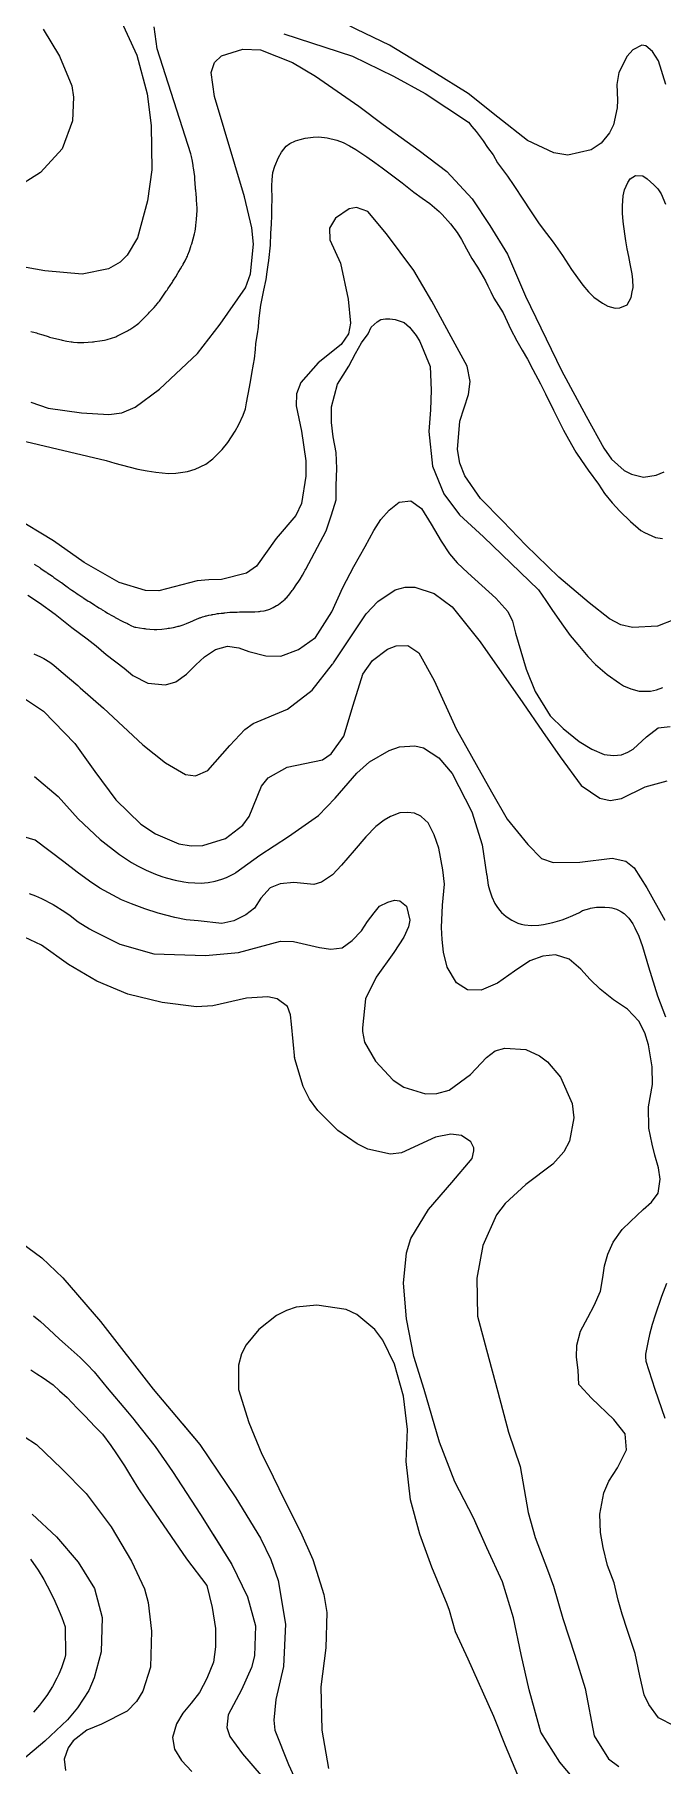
# Model space of a CAD drawing. Header units: metres. Extents: x 548946 to 557077, y 1838800 to 1845419.
# Drawn here: x 555746 to 555987, y 1841174 to 1841838 of the extents above; entities that cross this region are included whole.
import ezdxf

# ---------------------------------------------------------------- set-up
doc = ezdxf.new("R2010")
doc.units = ezdxf.units.M
doc.header["$LTSCALE"] = 28
doc.layers.add('1', color=7, linetype='Continuous', lineweight=13)
doc.layers.add('2', color=7, linetype='Continuous', lineweight=13)

msp = doc.modelspace()

# ---------------------------------------------------------------- linework, layer by layer
at = {"layer": '1'}
for points in [[(555748.96, 1841840.21), (555755.32, 1841829.78), (555759.97, 1841818.44), (555760.67, 1841814.01), (555760.24, 1841805.01), (555756.26, 1841794.27), (555747.93, 1841785.16), (555737.93, 1841778.71)], [(555781.37, 1841724.41), (555781.82, 1841724.67), (555782.27, 1841724.94), (555783.78, 1841725.88), (555785.27, 1841726.97), (555785.7, 1841727.34), (555786.14, 1841727.73), (555787.81, 1841729.36), (555789.45, 1841731.07), (555789.87, 1841731.51), (555790.28, 1841731.94), (555791.64, 1841733.38), (555792.93, 1841734.86), (555793.29, 1841735.32), (555793.66, 1841735.8), (555795, 1841737.69), (555796.26, 1841739.56), (555796.57, 1841740.02), (555796.86, 1841740.46), (555797.79, 1841741.84), (555798.62, 1841743.09), (555798.85, 1841743.45), (555799.08, 1841743.81), (555799.91, 1841745.16), (555800.7, 1841746.47), (555800.9, 1841746.8), (555801.1, 1841747.13), (555801.77, 1841748.2), (555802.43, 1841749.27), (555802.62, 1841749.59), (555802.81, 1841749.93), (555803.52, 1841751.23), (555804.22, 1841752.66), (555804.4, 1841753.07), (555804.58, 1841753.5), (555805.16, 1841755.1), (555805.72, 1841756.8), (555805.88, 1841757.29), (555806.04, 1841757.79), (555806.63, 1841759.65), (555807.15, 1841761.56), (555807.26, 1841762.08), (555807.36, 1841762.61), (555807.62, 1841764.49), (555807.78, 1841766.32), (555807.83, 1841766.8), (555807.87, 1841767.28), (555808.01, 1841768.94), (555808.1, 1841770.53), (555808.1, 1841770.97), (555808.1, 1841771.41), (555808.03, 1841772.99), (555807.91, 1841774.54), (555807.87, 1841774.97), (555807.83, 1841775.38), (555807.7, 1841776.86), (555807.57, 1841778.37), (555807.53, 1841778.81), (555807.5, 1841779.25), (555807.41, 1841780.92), (555807.29, 1841782.64), (555807.24, 1841783.11), (555807.19, 1841783.58), (555806.96, 1841785.27), (555806.71, 1841786.95), (555806.64, 1841787.41), (555806.57, 1841787.88), (555806.33, 1841789.53), (555805.97, 1841791.25), (555805.82, 1841791.75), (555805.65, 1841792.26), (555792.79, 1841832.62), (555791.68, 1841841.03)], [(555841.41, 1841838.41), (555867.82, 1841829.82), (555883.53, 1841822.18), (555895.66, 1841815.5), (555912.29, 1841804.51), (555913.56, 1841802.77), (555915.2, 1841800.87), (555917.9, 1841797.28), (555919.63, 1841794.69), (555921.72, 1841791.94), (555923.44, 1841788.86), (555927.31, 1841783.73), (555929.73, 1841780.1), (555933.38, 1841774.53), (555935.81, 1841770.76), (555939.5, 1841765.4), (555942.27, 1841761.75), (555944.79, 1841758.42), (555948.38, 1841753.26), (555951.86, 1841747.94), (555954.22, 1841744.73)], [(555744.32, 1841697.03), (555750.95, 1841694.72), (555763.69, 1841692.9), (555774.17, 1841692.21), (555779.16, 1841692.9), (555784.31, 1841695.05), (555793.72, 1841702), (555808.27, 1841715.64), (555816.93, 1841726.95), (555826.63, 1841740.91), (555828.55, 1841746.24), (555829.78, 1841757.64), (555829.18, 1841763.85), (555826.35, 1841775.86), (555814.74, 1841814.32), (555813.56, 1841823.49), (555814.74, 1841827.31), (555817.48, 1841829.94), (555825.63, 1841832.51), (555832.44, 1841832.17), (555844.8, 1841827.31), (555853.58, 1841822.18), (555870.2, 1841810.62), (555879.54, 1841803.61), (555893.42, 1841793.58), (555904.04, 1841785.59), (555913.68, 1841775.03), (555920.55, 1841764.84), (555927.25, 1841753.77), (555934.14, 1841737.71), (555948, 1841709.19), (555957.46, 1841691.67), (555964.32, 1841679.36), (555967.16, 1841675.1), (555972.01, 1841670.83), (555974.87, 1841669.32), (555979.46, 1841668.23), (555984.3, 1841668.93), (555987.38, 1841670.27)], [(555829.09, 1841708.02), (555829.76, 1841711.61), (555830.13, 1841713.69), (555830.47, 1841717.17), (555830.67, 1841719.51), (555831.32, 1841723.24), (555831.7, 1841725.81), (555831.78, 1841728), (555832.13, 1841730.21), (555832.61, 1841734.2), (555833.05, 1841736.85), (555833.72, 1841739.95), (555834.6, 1841744.13), (555835, 1841747.06), (555835.36, 1841749.77), (555835.59, 1841751.34), (555836.24, 1841757.32), (555836.44, 1841761.9), (555836.64, 1841765.36), (555836.79, 1841768.61), (555836.81, 1841771.84), (555836.88, 1841774.65), (555836.77, 1841779.97), (555836.89, 1841782.37), (555837.18, 1841785.14), (555837.93, 1841787.55), (555839.33, 1841790.95), (555840.54, 1841793), (555842.37, 1841795.19), (555843.71, 1841796.27), (555845.9, 1841797.32), (555847.66, 1841797.82), (555849.56, 1841798.34), (555852.67, 1841798.66), (555854.9, 1841798.79), (555858.1, 1841798.42), (555861.71, 1841797.61), (555864.22, 1841796.66), (555866.62, 1841795.42), (555869.11, 1841793.98), (555873.26, 1841791.13), (555876.33, 1841788.99), (555879.19, 1841786.89), (555883.76, 1841783.47), (555886.85, 1841781.19), (555891.29, 1841777.61), (555894.52, 1841775.35), (555897.46, 1841773.19), (555901.07, 1841770.13), (555902.25, 1841769.09), (555905.44, 1841765.49), (555907.9, 1841762.08), (555909.63, 1841759.49), (555911.55, 1841755.87), (555913.64, 1841752.13), (555915.74, 1841748.75), (555917.06, 1841746.6), (555918.84, 1841743.6), (555919.72, 1841741.67), (555920.86, 1841739.29), (555922, 1841736.91), (555924.74, 1841732.69), (555925.62, 1841731.26), (555927.16, 1841727.94), (555928.49, 1841725.16), (555930.89, 1841720.55), (555932.88, 1841717.01), (555934.93, 1841713.55), (555936.96, 1841709.6), (555939.98, 1841704.01), (555941.92, 1841700.26), (555944.88, 1841693.97), (555946.73, 1841690.41), (555948.73, 1841686.24), (555950.64, 1841682.76), (555953.5, 1841677.79), (555955.65, 1841674.62), (555958.23, 1841670.87), (555962.19, 1841665.55), (555964.53, 1841661.98), (555967.5, 1841658.43), (555970.36, 1841655.21), (555974.45, 1841651.16), (555978.44, 1841647.8), (555979.89, 1841646.93), (555984.05, 1841645.07), (555986.84, 1841644.64)], [(555954.22, 1841744.73), (555956.26, 1841741.9), (555958.4, 1841739.36), (555960.49, 1841737.24), (555963.72, 1841734.98), (555965.83, 1841733.84), (555968.65, 1841733.14), (555970.46, 1841733.22), (555973.2, 1841734.34), (555974.75, 1841737.13), (555975.18, 1841739.29), (555975.52, 1841741.01), (555975.44, 1841743.95), (555975.14, 1841746.3), (555974.38, 1841750.13), (555973.82, 1841752.94), (555973.24, 1841755.88), (555972.72, 1841758.9), (555972.38, 1841761.66), (555971.65, 1841766.34), (555971.39, 1841769.54), (555971.38, 1841772.41), (555971.68, 1841776.17), (555972.23, 1841778.48), (555973.42, 1841781.3), (555974.43, 1841782.76), (555976.39, 1841783.98), (555979.28, 1841783.85), (555980.89, 1841782.72), (555983.49, 1841780.45), (555985.02, 1841778.89), (555986.31, 1841777.02), (555987.93, 1841773.01)], [(555910.94, 1841668.75), (555909.02, 1841673.59), (555908.04, 1841678.84), (555909.02, 1841689.65), (555912.3, 1841699.93), (555912.99, 1841704.93), (555911.78, 1841710.76), (555905.68, 1841722.09), (555898.22, 1841735.79), (555891.3, 1841747.55), (555880.79, 1841761.58), (555873.71, 1841770.13), (555869.33, 1841771.77), (555866.5, 1841771.24), (555861.26, 1841767.65), (555859, 1841763.73), (555859.11, 1841759.3), (555863.11, 1841750.33), (555866.14, 1841736.51), (555867.02, 1841727.3), (555866.23, 1841723.18), (555863.4, 1841719.11), (555854.56, 1841712.1), (555847.91, 1841704.53), (555846.3, 1841700.16), (555846.19, 1841695.54), (555848.23, 1841685.92), (555849.82, 1841674.43), (555849.82, 1841668.61), (555848.14, 1841658.15), (555845.97, 1841653.5), (555838.43, 1841644.72), (555830.88, 1841634.02), (555827.13, 1841631.41), (555817.46, 1841628.89), (555812.59, 1841628.86), (555808.19, 1841628.45), (555793.47, 1841624.6), (555788.31, 1841624.73), (555778.14, 1841627.84), (555764.7, 1841635.48), (555753.04, 1841643.78), (555737.81, 1841652.97)], [(555744.26, 1841724.17), (555745.94, 1841723.69), (555746.44, 1841723.55), (555746.95, 1841723.39), (555748.92, 1841722.78), (555750.91, 1841722.16), (555751.43, 1841722.01), (555751.95, 1841721.87), (555753.71, 1841721.4), (555755.41, 1841721.01), (555755.88, 1841720.9), (555756.35, 1841720.8), (555758.04, 1841720.44), (555759.71, 1841720.16), (555760.17, 1841720.1), (555760.62, 1841720.04), (555762.21, 1841719.92), (555763.78, 1841719.88), (555764.22, 1841719.88), (555764.66, 1841719.9), (555766.25, 1841719.99), (555767.91, 1841720.15), (555768.39, 1841720.2), (555768.88, 1841720.26), (555770.72, 1841720.53), (555772.57, 1841720.86), (555773.06, 1841720.97), (555773.54, 1841721.08), (555775.2, 1841721.54), (555776.85, 1841722.14), (555777.33, 1841722.34), (555777.81, 1841722.55), (555779.6, 1841723.44), (555781.37, 1841724.41)], [(555725.93, 1841685.75), (555773.22, 1841674.64), (555776.51, 1841673.58), (555781.88, 1841672.15), (555785.35, 1841671.32), (555788.94, 1841670.65), (555792.24, 1841670.08), (555797.14, 1841669.64), (555799.99, 1841669.79), (555804.47, 1841670.42), (555807.38, 1841671.28), (555811.41, 1841673.25), (555814.19, 1841675.21), (555817.73, 1841678.82), (555819.93, 1841681.48), (555822.68, 1841685.82), (555824.18, 1841688.39), (555825.76, 1841692.03), (555826.65, 1841694.45), (555827.14, 1841696.69), (555828.27, 1841702.79), (555828.69, 1841705.58), (555829.09, 1841708.02)], [(555991.43, 1841613.6), (555984.86, 1841611.06), (555975.33, 1841610.48), (555970.73, 1841611.59), (555966.4, 1841613.8), (555958.63, 1841619.97), (555946.93, 1841629.84), (555934.33, 1841642.18), (555925.43, 1841651.39), (555916.88, 1841660.08), (555910.94, 1841668.75)], [(555743.18, 1841622.89), (555747.56, 1841620), (555753.56, 1841615.58), (555760.08, 1841610.52), (555765.92, 1841606.23), (555769.42, 1841603.51), (555773.15, 1841600.1), (555780.1, 1841594.95), (555783.48, 1841592.07), (555789.15, 1841589.19), (555795.98, 1841588.47), (555799.99, 1841589.69), (555804.07, 1841592.64), (555807.63, 1841596.24), (555810.99, 1841599.24), (555815.22, 1841602.07), (555819.8, 1841603.36), (555824.18, 1841602.76), (555827.94, 1841601.37), (555834.47, 1841599.6), (555840.23, 1841599.46), (555847.08, 1841602.04), (555853.52, 1841606.72), (555859.89, 1841616.56), (555864.04, 1841625.83), (555868.33, 1841633.97), (555872.69, 1841641.55), (555875.94, 1841647.69), (555878.71, 1841651.91), (555881.83, 1841655.6), (555885.75, 1841658.68), (555890.15, 1841659.08), (555894.25, 1841656.15), (555898.01, 1841650.17), (555901.84, 1841643.62), (555905.02, 1841638.85), (555907.9, 1841635.34), (555912.1, 1841631.56), (555922.82, 1841621.79), (555927.38, 1841616.68), (555929.25, 1841612.92), (555930.33, 1841608.35), (555934.44, 1841594.58), (555937.94, 1841585.92), (555943.69, 1841576.65), (555948.62, 1841571.71), (555954.78, 1841566.76), (555959.72, 1841563.88), (555964.44, 1841561.82), (555967.93, 1841561.4), (555971.02, 1841561.61), (555973.48, 1841562.64), (555975.54, 1841563.88), (555980.69, 1841568.5), (555985.12, 1841572.02), (555989.67, 1841572.49)], [(555745.49, 1841600.4), (555748, 1841599.28), (555749.22, 1841598.64), (555751.56, 1841597.19), (555753.07, 1841596.09), (555755.98, 1841593.57), (555762.26, 1841588.28), (555763.27, 1841587.4), (555772.2, 1841579.57), (555787.32, 1841565.45), (555795.94, 1841558.55), (555803.68, 1841554.13), (555807.45, 1841553.58), (555812.25, 1841555.68), (555820.62, 1841565.25), (555826.39, 1841571.43), (555829.65, 1841573.72), (555842.82, 1841579.18), (555852.35, 1841586.46), (555860.06, 1841596.39), (555860.29, 1841596.69), (555860.51, 1841596.99), (555865.79, 1841605.06), (555873, 1841615.71), (555877.44, 1841620.45), (555884.18, 1841624.96), (555887.97, 1841626.04), (555891.75, 1841626.02), (555899.13, 1841623.56), (555906.02, 1841618.51), (555916.75, 1841604.98), (555933.11, 1841581.66), (555940.73, 1841570.61), (555947.5, 1841560.87), (555955.61, 1841549.82), (555962.77, 1841544.98), (555966.64, 1841544.12), (555971.01, 1841544.93), (555980.08, 1841549.38), (555988.6, 1841551.73)], [(555741.43, 1841583.5), (555749.17, 1841578.45), (555761.2, 1841566.04), (555768.87, 1841555.23), (555776.97, 1841544.34), (555786.53, 1841535.06), (555792.09, 1841531.31), (555801.09, 1841527.5), (555805.86, 1841526.72), (555810.34, 1841526.85), (555819, 1841529.52), (555825.73, 1841534.61), (555828.13, 1841537.98), (555832.84, 1841549.61), (555835.42, 1841552.8), (555842.63, 1841556.97), (555856.25, 1841559.72), (555859.54, 1841561.99), (555864.39, 1841568.81), (555867.97, 1841580.7), (555871.72, 1841592.61), (555875.44, 1841597.85), (555881.26, 1841602.17), (555884.49, 1841603.43), (555889.07, 1841603.57), (555893.24, 1841600.83), (555899.11, 1841590.24), (555907.53, 1841571.66), (555921.17, 1841547.51), (555927.19, 1841536.98), (555935.08, 1841527.19), (555940.36, 1841521.91), (555944.76, 1841520.3), (555955.02, 1841520.41), (555967.43, 1841522.01), (555972.68, 1841520.79), (555975.87, 1841518.23), (555980.82, 1841510.6), (555987.64, 1841498.22)], [(555745.7, 1841553.32), (555754.78, 1841545.63), (555762.49, 1841537.09), (555770.85, 1841529.1), (555778.34, 1841523.36), (555778.65, 1841523.15), (555782.96, 1841520.38), (555785.17, 1841519.09), (555788.58, 1841517.34), (555792.16, 1841515.83), (555794.61, 1841514.97), (555796.27, 1841514.46), (555799.64, 1841513.59), (555803, 1841512.93), (555804.69, 1841512.69), (555807.23, 1841512.47), (555809.76, 1841512.44), (555811.01, 1841512.52), (555812.35, 1841512.66), (555815, 1841513.17), (555817.61, 1841513.94), (555819.34, 1841514.6), (555822.76, 1841516.25), (555823.02, 1841516.44), (555832.21, 1841523.12), (555843.25, 1841530.35), (555854.74, 1841538.35), (555861.18, 1841545.07), (555869.48, 1841554.6), (555874.35, 1841558.94), (555881.84, 1841563.36), (555885.83, 1841564.71), (555891.69, 1841565.16), (555895, 1841564.33), (555900.96, 1841560.49), (555906.04, 1841554.48), (555913.6, 1841539.72), (555917.57, 1841527.06), (555919.24, 1841515.83), (555919.29, 1841515.42), (555919.9, 1841511.69), (555920.34, 1841509.84), (555921.22, 1841507.15), (555922.43, 1841504.6), (555923.18, 1841503.4), (555924.24, 1841502.02), (555925.02, 1841501.16), (555926.76, 1841499.6), (555928.94, 1841498.14), (555931.29, 1841497.05), (555932.52, 1841496.66), (555933.84, 1841496.38), (555936.55, 1841496.14), (555939.3, 1841496.29), (555941.13, 1841496.55), (555944.74, 1841497.34), (555948.22, 1841498.35), (555949.92, 1841498.94), (555952.42, 1841499.96), (555954.88, 1841501.17), (555956.1, 1841501.86), (555958.84, 1841502.7), (555959.11, 1841502.76), (555961.51, 1841503.14), (555962.75, 1841503.24), (555964.62, 1841503.24), (555966.47, 1841503.06), (555967.37, 1841502.89), (555969.1, 1841502.39), (555969.92, 1841502.06)], [(555743.62, 1841508.44), (555746.03, 1841507.59), (555748.37, 1841506.56), (555752.9, 1841504.15), (555757.28, 1841501.44), (555759.4, 1841499.98), (555762.48, 1841497.6), (555766.75, 1841494.92), (555767.94, 1841494.21), (555778.39, 1841489.01), (555791.47, 1841485.22), (555811.4, 1841484.65), (555824, 1841485.78), (555840.15, 1841490.11), (555845.08, 1841490.07), (555855.15, 1841487.77), (555859.47, 1841487.09)], [(555859.47, 1841487.09), (555863.83, 1841487.61), (555867.68, 1841490.44), (555871.27, 1841494.04), (555873.58, 1841497.64), (555876.14, 1841500.98), (555878.2, 1841503.55), (555881.28, 1841505.1), (555883.84, 1841505.87), (555885.89, 1841505.61), (555888.46, 1841503.55), (555889.74, 1841498.15), (555889.23, 1841495.58), (555887.43, 1841491.72), (555883.58, 1841485.81), (555876.91, 1841476.29), (555872.81, 1841468.06), (555871.56, 1841456.91), (555871.56, 1841455.41), (555872.38, 1841451.43), (555876.55, 1841444.11), (555883.34, 1841436.84), (555887.45, 1841434.14), (555895.78, 1841431.56), (555900.09, 1841431.62), (555904.84, 1841432.98), (555913.11, 1841438.94), (555919.16, 1841445.54), (555922.6, 1841447.99), (555926.27, 1841449.12), (555934.26, 1841448.55), (555939.53, 1841446.15), (555942.59, 1841443.82), (555947.66, 1841437.93), (555952.15, 1841427.84), (555952.8, 1841422.39), (555951.06, 1841413.33), (555948.94, 1841409.29), (555944.75, 1841404.56), (555934.38, 1841396.72), (555926.33, 1841389.41), (555923.05, 1841385.15), (555917.75, 1841373.39), (555915.51, 1841360.78), (555915.76, 1841346.27), (555919.16, 1841333.29), (555923.55, 1841317.16), (555927.69, 1841301.73), (555932.2, 1841288.56), (555935.21, 1841270.88), (555937.95, 1841261.31), (555942.7, 1841248.82), (555944.96, 1841242.54), (555948.56, 1841230.15), (555953.09, 1841216.06), (555957.16, 1841203.32), (555960.55, 1841185.16), (555966.09, 1841176.36), (555970.08, 1841173.41)], [(555969.92, 1841502.06), (555971.08, 1841501.44), (555972.09, 1841500.72), (555972.72, 1841500.18), (555973.87, 1841498.95), (555975.35, 1841496.84), (555976.2, 1841495.3), (555977.64, 1841492.06), (555979.05, 1841488.12), (555981.38, 1841480.28), (555984.82, 1841469.17), (555987.97, 1841461.09)], [(555957.47, 1841163.07), (555947.35, 1841175.01), (555940.09, 1841186.5), (555935.63, 1841202.86), (555932.59, 1841216.31), (555929.59, 1841230.46), (555925.37, 1841244.31), (555919.31, 1841257.35), (555914.28, 1841268.85), (555907, 1841282.58), (555901.14, 1841297.92), (555895.31, 1841318.07), (555891.36, 1841330.69), (555888.53, 1841345.19), (555887.4, 1841358.93), (555888.5, 1841370.53), (555890.23, 1841376.07), (555896.9, 1841387.13), (555905.87, 1841397.56), (555913.78, 1841406.69), (555914.36, 1841409.64), (555914.36, 1841410.82), (555913.19, 1841413.18), (555909.66, 1841415.53), (555905.54, 1841416.12), (555899.66, 1841414.94), (555886.61, 1841408.85), (555882.35, 1841408.45), (555873.68, 1841410.35), (555869.54, 1841412.3), (555862.1, 1841417.49), (555854.4, 1841425.09), (555851.28, 1841429.48), (555848.78, 1841434.38), (555845.59, 1841444.95), (555844.33, 1841458.33), (555843.95, 1841461.91), (555842.82, 1841465.11), (555838.9, 1841468.03), (555835.22, 1841468.75), (555827.11, 1841468.24), (555814.21, 1841465.27), (555807.87, 1841464.94), (555794.73, 1841466.6), (555781.49, 1841469.82), (555769.61, 1841474.84), (555758.76, 1841481.23), (555748.38, 1841488.54), (555739.62, 1841492.68)], [(555861.44, 1841418.15), (555854.4, 1841425.09), (555851.28, 1841429.48), (555848.78, 1841434.38), (555845.59, 1841444.95), (555845.51, 1841445.81)], [(555734.8, 1841378.66), (555748.52, 1841368.63), (555756.58, 1841360.96), (555771.06, 1841344.2), (555791.29, 1841318.26), (555809.2, 1841296.95), (555822.93, 1841276.55), (555832.5, 1841261.01), (555836.45, 1841252.84), (555839.22, 1841244.83), (555842.09, 1841228.02), (555841.34, 1841211.82), (555838.33, 1841199.05), (555837.56, 1841191.21), (555837.93, 1841187.35), (555843.18, 1841174.19), (555848.13, 1841163.24)], [(555916.95, 1841262.74), (555914.28, 1841268.85), (555907, 1841282.58), (555901.14, 1841297.92), (555895.31, 1841318.07), (555891.36, 1841330.69), (555888.53, 1841345.19), (555887.4, 1841358.93), (555887.76, 1841362.76)], [(555988.33, 1841358.73), (555986.39, 1841353.79), (555983.92, 1841346.62), (555982.83, 1841342.99), (555981.84, 1841339.23), (555981.25, 1841336.7), (555980.24, 1841331.59), (555980.25, 1841330.62), (555980.42, 1841328.97), (555983.83, 1841318.16), (555987.63, 1841307.13)], [(555922.05, 1841192.6), (555912.21, 1841214.57), (555907.37, 1841225.1), (555904.95, 1841233.28), (555904.07, 1841235.69), (555898.18, 1841249.88), (555893.62, 1841262.55), (555890.1, 1841275.79), (555888.38, 1841290.38), (555888.91, 1841302.75), (555887.29, 1841315.53), (555883.9, 1841327.8), (555879.45, 1841337.04), (555876.37, 1841341.14), (555869.43, 1841346.89), (555865.38, 1841348.81), (555854.12, 1841350.48), (555846.16, 1841349.61), (555842.38, 1841348.43), (555838.58, 1841346.52), (555831.83, 1841341.13), (555826.93, 1841335.18), (555825.19, 1841331.81), (555823.96, 1841327.39), (555823.99, 1841318.09), (555827.92, 1841305.41), (555832.98, 1841293.22), (555834.98, 1841289.34), (555841.75, 1841275.34), (555847.76, 1841263.42), (555852.54, 1841252.81), (555856.81, 1841239.42), (555857.87, 1841232.52), (555857.49, 1841218.98), (555855.61, 1841203.94), (555855.99, 1841187.39), (555858.5, 1841172.59)], [(555922.05, 1841192.6), (555912.21, 1841214.57), (555907.37, 1841225.1), (555904.95, 1841233.28), (555904.07, 1841235.69), (555898.18, 1841249.88), (555893.62, 1841262.55), (555890.1, 1841275.79), (555888.38, 1841290.38), (555888.91, 1841302.75), (555887.29, 1841315.53), (555883.9, 1841327.8), (555879.45, 1841337.04), (555876.37, 1841341.14), (555869.43, 1841346.89), (555865.38, 1841348.81), (555854.12, 1841350.48), (555846.16, 1841349.61), (555842.38, 1841348.43), (555838.58, 1841346.52), (555831.83, 1841341.13), (555826.93, 1841335.18), (555825.19, 1841331.81), (555823.96, 1841327.39), (555823.99, 1841318.09), (555827.92, 1841305.41), (555832.98, 1841293.22), (555834.98, 1841289.34), (555841.75, 1841275.34), (555847.76, 1841263.42), (555852.54, 1841252.81), (555856.81, 1841239.42), (555857.87, 1841232.52), (555857.49, 1841218.98), (555855.61, 1841203.94), (555855.99, 1841187.39), (555858.5, 1841172.59)], [(555745.24, 1841346.37), (555748, 1841344.16)], [(555748, 1841344.16), (555751.2, 1841341.29), (555755.34, 1841337.37), (555757.44, 1841335.43), (555763.19, 1841330.37), (555765.95, 1841327.73), (555768.62, 1841324.8), (555773.64, 1841318.65), (555781.41, 1841309.47), (555783.93, 1841306.44), (555784.22, 1841306.08), (555791.99, 1841296.22), (555798.66, 1841286.63), (555809.39, 1841270.15), (555821.42, 1841250.96), (555827.43, 1841238.55), (555830.53, 1841227.35), (555830.1, 1841215.82), (555828.94, 1841211.41), (555825.1, 1841202.85), (555820.07, 1841193.16), (555819.47, 1841188.39), (555820.64, 1841184.89), (555825.57, 1841178.29), (555832.7, 1841169.94)], [(555736.95, 1841303.14), (555746.41, 1841296.91), (555756.17, 1841287.64), (555765.49, 1841278.15), (555775.14, 1841265.31), (555782.87, 1841252.16), (555787.87, 1841241.56), (555789.3, 1841236.26), (555790.65, 1841225.28), (555790.24, 1841211.51), (555787.31, 1841202.34), (555784.85, 1841198.35), (555781.26, 1841194.65), (555771.47, 1841189.58), (555765.76, 1841187.28), (555760.57, 1841183.17), (555758.59, 1841180.57), (555757.02, 1841176.19), (555757.53, 1841171.8)], [(555802.52, 1841304.9), (555809.2, 1841296.95), (555822.93, 1841276.55), (555832.5, 1841261.01), (555836.45, 1841252.84), (555839.22, 1841244.83), (555842.09, 1841228.02), (555841.34, 1841211.82), (555838.33, 1841199.05), (555837.56, 1841191.21), (555837.93, 1841187.35), (555843.18, 1841174.19), (555848.13, 1841163.24), (555850.11, 1841157.77), (555852.5, 1841141.86), (555852.8, 1841140.66)], [(555744.77, 1841270.23), (555754.14, 1841261.54), (555762.46, 1841251.84), (555768.71, 1841241.66), (555771.68, 1841230.51), (555771.28, 1841217.39), (555768.63, 1841207.36), (555766.54, 1841202.49), (555762.24, 1841195.91), (555758.39, 1841191.25), (555749.67, 1841183.05), (555740.74, 1841175.57)], [(555814.22, 1841262.45), (555821.42, 1841250.96), (555827.43, 1841238.55), (555830.53, 1841227.35), (555830.1, 1841215.82), (555828.94, 1841211.41), (555827.79, 1841208.86)], [(555744.2, 1841252.93), (555747.1, 1841248.73), (555749.26, 1841245.13), (555750.61, 1841242.67), (555753.11, 1841237.67), (555755.18, 1841232.97), (555756.13, 1841230.58), (555757.46, 1841226.95), (555757.64, 1841216.24), (555757.32, 1841215.07), (555756.06, 1841211.3), (555755.04, 1841208.85), (555754.28, 1841207.24), (555752.6, 1841204.12), (555750.39, 1841200.64), (555748.77, 1841198.41), (555747.64, 1841196.97), (555745.27, 1841194.19)], [(555932.97, 1841166.11), (555926.56, 1841181.32), (555922.05, 1841192.6)], [(555932.97, 1841166.11), (555926.56, 1841181.32), (555922.05, 1841192.6)], [(555947.9, 1841174.36), (555947.35, 1841175.01), (555940.09, 1841186.5), (555938.29, 1841193.11)]]:
    msp.add_lwpolyline(points, dxfattribs=at)
at = {"layer": '2'}
for points in [[(555778.29, 1841844.59), (555784.96, 1841830.22), (555788.97, 1841815.37), (555790.5, 1841803.22), (555790.76, 1841786.18), (555789.11, 1841774.21), (555785.28, 1841760.1), (555781.27, 1841753.47), (555778.55, 1841750.79), (555774.15, 1841748.22), (555763.93, 1841746.09), (555749.7, 1841747.47), (555735.33, 1841749.97)], [(555988.1, 1841818.92), (555985.2, 1841828.01), (555982.97, 1841831.64), (555980.33, 1841833.73), (555978.89, 1841833.98), (555975.38, 1841832.28), (555973.17, 1841829.84), (555970.02, 1841823.55), (555969.31, 1841818.89), (555969.46, 1841812.95), (555969.42, 1841809.98), (555967.92, 1841803.42), (555966.41, 1841800.36), (555963.22, 1841796.44), (555959.41, 1841793.85), (555950.46, 1841791.83), (555945.01, 1841792.66), (555934.97, 1841797.49), (555923.53, 1841806.39), (555912.21, 1841815.45), (555898.98, 1841823.69), (555882.04, 1841834.05), (555869.38, 1841840.07), (555858.96, 1841845.36)], [(555799.05, 1841610.57), (555800.48, 1841610.87), (555800.88, 1841610.97), (555801.27, 1841611.08), (555802.71, 1841611.52), (555804.03, 1841612), (555804.36, 1841612.13), (555804.67, 1841612.26), (555805.64, 1841612.68), (555806.51, 1841613.09), (555806.76, 1841613.2), (555807, 1841613.31), (555807.88, 1841613.7), (555808.78, 1841614.07), (555809.03, 1841614.17), (555809.29, 1841614.27), (555810.23, 1841614.6), (555811.19, 1841614.89), (555811.46, 1841614.96), (555811.72, 1841615.03), (555812.66, 1841615.24), (555813.6, 1841615.43), (555813.85, 1841615.48), (555814.11, 1841615.53), (555815.05, 1841615.7), (555815.97, 1841615.85), (555816.23, 1841615.89), (555816.48, 1841615.92), (555817.38, 1841616), (555818.28, 1841616.08), (555818.54, 1841616.1), (555818.79, 1841616.13), (555819.7, 1841616.25), (555820.62, 1841616.36), (555820.87, 1841616.38), (555821.12, 1841616.39), (555822.02, 1841616.42), (555822.93, 1841616.43), (555823.19, 1841616.44), (555823.45, 1841616.44), (555824.42, 1841616.47), (555825.45, 1841616.49), (555825.75, 1841616.49), (555826.05, 1841616.49), (555827.21, 1841616.48), (555828.42, 1841616.47), (555828.76, 1841616.48), (555829.1, 1841616.48), (555830.34, 1841616.53), (555831.64, 1841616.64), (555832.02, 1841616.68), (555832.4, 1841616.73), (555833.84, 1841616.98), (555835.28, 1841617.34), (555835.66, 1841617.46), (555836.04, 1841617.6), (555837.34, 1841618.18), (555838.62, 1841618.91), (555838.98, 1841619.13), (555839.34, 1841619.37), (555840.64, 1841620.31), (555841.9, 1841621.39), (555842.23, 1841621.72), (555842.55, 1841622.06), (555843.65, 1841623.38), (555844.67, 1841624.77), (555844.95, 1841625.15), (555845.22, 1841625.53), (555846.2, 1841626.89), (555847.15, 1841628.27), (555847.4, 1841628.67), (555847.65, 1841629.07), (555848.54, 1841630.57), (555849.4, 1841632.07), (555849.64, 1841632.47), (555849.87, 1841632.87), (555857.72, 1841647.67), (555859.73, 1841653.73), (555861.45, 1841659.49), (555861.45, 1841664.97), (555861.74, 1841671.6), (555861.45, 1841677.66), (555860.3, 1841683.71), (555859.73, 1841689.19), (555859.73, 1841695.25), (555862.03, 1841703.89), (555866.34, 1841710.81), (555868.93, 1841715.72), (555871.23, 1841719.75), (555873.82, 1841723.21), (555874.97, 1841725.81), (555877.27, 1841727.83), (555878.7, 1841728.69), (555880.43, 1841728.98), (555882.15, 1841728.98), (555884.17, 1841728.69), (555887.62, 1841727.54), (555889.63, 1841725.81), (555892.22, 1841722.64), (555893.66, 1841720.33), (555897.63, 1841710.63)], [(555897.63, 1841710.63), (555897.97, 1841701.59), (555897.68, 1841694.09), (555897.11, 1841685.73), (555898.54, 1841672.47), (555902.86, 1841661.8), (555908.89, 1841653.73), (555918.09, 1841645.37), (555939.14, 1841624.99), (555941.96, 1841620.93), (555944.55, 1841617.04), (555948.74, 1841611.04), (555951.36, 1841607.51), (555954.33, 1841603.96), (555958.13, 1841599.38), (555961.03, 1841596.38), (555965.51, 1841592.52), (555970.28, 1841589.19), (555971.88, 1841588.19), (555974.61, 1841586.92), (555977.86, 1841586.14), (555982.21, 1841586.12), (555984.54, 1841586.55), (555986.88, 1841587.48)], [(555745.52, 1841634.87), (555745.76, 1841634.72), (555746, 1841634.58), (555746.84, 1841634.05), (555747.68, 1841633.5), (555747.92, 1841633.34), (555748.16, 1841633.18), (555749.06, 1841632.56), (555750, 1841631.92), (555750.26, 1841631.73), (555750.53, 1841631.55), (555751.52, 1841630.88), (555752.55, 1841630.17), (555752.85, 1841629.97), (555753.14, 1841629.76), (555754.24, 1841628.99), (555755.37, 1841628.19), (555755.69, 1841627.97), (555756, 1841627.75), (555757.15, 1841626.92), (555758.29, 1841626.11), (555758.6, 1841625.89), (555758.91, 1841625.67), (555760.01, 1841624.9), (555761.09, 1841624.16), (555761.39, 1841623.95), (555761.69, 1841623.75), (555762.75, 1841623.02), (555763.8, 1841622.31), (555764.08, 1841622.12), (555764.36, 1841621.94), (555765.37, 1841621.29), (555766.35, 1841620.67), (555766.63, 1841620.49), (555766.9, 1841620.32), (555767.89, 1841619.68), (555768.88, 1841619.05), (555769.16, 1841618.88), (555769.43, 1841618.71), (555770.42, 1841618.11), (555771.39, 1841617.52), (555771.65, 1841617.35), (555771.91, 1841617.19), (555772.81, 1841616.61), (555773.72, 1841616.04), (555773.97, 1841615.89), (555774.23, 1841615.74), (555775.18, 1841615.22), (555776.14, 1841614.71), (555776.41, 1841614.56), (555776.67, 1841614.41), (555777.62, 1841613.85), (555778.58, 1841613.3), (555778.85, 1841613.16), (555779.12, 1841613.03), (555780.13, 1841612.58), (555781.15, 1841612.14), (555781.43, 1841612), (555781.72, 1841611.86), (555782.72, 1841611.31), (555783.84, 1841610.81), (555784.19, 1841610.7), (555784.56, 1841610.6), (555786.03, 1841610.35), (555787.6, 1841610.16), (555788.03, 1841610.11), (555788.46, 1841610.05), (555789.99, 1841609.84), (555791.62, 1841609.71), (555792.11, 1841609.71), (555792.61, 1841609.73), (555794.58, 1841609.91), (555796.53, 1841610.17), (555797.03, 1841610.25), (555797.5, 1841610.32), (555799.05, 1841610.57)], [(555985.86, 1841398.8), (555985.28, 1841403.2), (555983.8, 1841408.04), (555982.82, 1841412.24), (555981.59, 1841418.38), (555981.47, 1841426.61), (555983.01, 1841435.07), (555982.8, 1841441.9), (555981.4, 1841450.38), (555979.95, 1841454.95), (555977.68, 1841459.4), (555973.29, 1841464), (555967.92, 1841467.62), (555962.9, 1841471.71), (555959.05, 1841475.4), (555955.44, 1841479.39), (555951.01, 1841483.28), (555945.77, 1841484.83), (555940.79, 1841484.44), (555935.86, 1841482.53), (555929.94, 1841478.67), (555923.42, 1841474.03), (555917.2, 1841471.38), (555911.87, 1841471.51), (555907.73, 1841474.18), (555904.15, 1841480.14), (555902.67, 1841485.96), (555902.17, 1841490.79), (555901.98, 1841495.38), (555902.38, 1841503.97), (555903.13, 1841512.04), (555902.4, 1841517.54), (555900.87, 1841525.87), (555899.08, 1841530.95), (555896.84, 1841535.51), (555895.61, 1841536.56), (555894.02, 1841538.15), (555891.56, 1841539.21), (555888.93, 1841539.56), (555885.94, 1841539.38), (555882.42, 1841537.97), (555879.96, 1841536.56), (555876.79, 1841534.1), (555872.93, 1841530.22), (555868.35, 1841524.93), (555863.61, 1841519.29), (555860.09, 1841515.58), (555855.87, 1841512.76), (555852.88, 1841511.88), (555845.21, 1841512.71), (555839.96, 1841512.2), (555836.15, 1841510.57), (555832.62, 1841506.69), (555830.1, 1841502.79), (555826.83, 1841500.22), (555822.24, 1841497.93), (555817.63, 1841496.92), (555808.47, 1841497.92), (555803.96, 1841498.37), (555799.55, 1841499.25), (555793.17, 1841500.89), (555788.09, 1841502.55), (555782.97, 1841504.49), (555779.05, 1841506.01), (555770.75, 1841510.42), (555766.81, 1841513.22), (555762.08, 1841516.65), (555756.99, 1841520.6), (555745.93, 1841528.95), (555740.34, 1841530.51)], [(555991.27, 1841188.93), (555985.26, 1841192.04), (555981.51, 1841197.14), (555979.75, 1841200.95), (555978.09, 1841208.14), (555976.26, 1841216.7), (555973.41, 1841225.55), (555971.32, 1841231.84), (555969.76, 1841237.23), (555968.18, 1841243.87), (555965.62, 1841250.51), (555964.01, 1841257.43), (555962.97, 1841263.16), (555962.72, 1841270.26), (555964.29, 1841278.43), (555966.22, 1841282.88), (555969.45, 1841288.06), (555973, 1841294.96), (555972.47, 1841301.04), (555968.1, 1841306.61), (555959.48, 1841314.69), (555955.06, 1841319.55), (555954.69, 1841319.95), (555954.46, 1841325.53), (555953.81, 1841330.47), (555953.89, 1841335.1), (555955.28, 1841340.46), (555958.08, 1841345.73), (555960.55, 1841350.26), (555963.04, 1841355.76), (555963.88, 1841361.05), (555964.55, 1841365.47), (555965.77, 1841369.97), (555967.82, 1841374.58), (555971.36, 1841379.53), (555974.45, 1841382.6), (555979.43, 1841387.17), (555982.56, 1841389.97), (555985.18, 1841393.39), (555985.86, 1841398.8)], [(555744.32, 1841325.61), (555746.64, 1841324.08), (555749.05, 1841322.49), (555752.85, 1841319.81), (555755.34, 1841317.6), (555758.2, 1841314.96), (555762.09, 1841310.95), (555765.07, 1841307.93), (555768.99, 1841303.76), (555771.79, 1841300.88), (555775.02, 1841296.55), (555777.23, 1841293.43), (555780.18, 1841288.75), (555782.16, 1841285.53), (555784.94, 1841280.98), (555785.82, 1841279.59), (555787.83, 1841276.77), (555804, 1841253.07), (555811.81, 1841242.91), (555813.93, 1841234.38), (555815.14, 1841226.29), (555815.23, 1841219.3), (555814.46, 1841213.47), (555811.81, 1841207.1), (555809.01, 1841201.83), (555805.79, 1841197.63), (555802.66, 1841193.86), (555800.26, 1841189.76), (555798.72, 1841184.52), (555799.46, 1841180), (555802.12, 1841175.74), (555806.04, 1841171.5)]]:
    msp.add_lwpolyline(points, dxfattribs=at)

doc.saveas('drawing.dxf')
